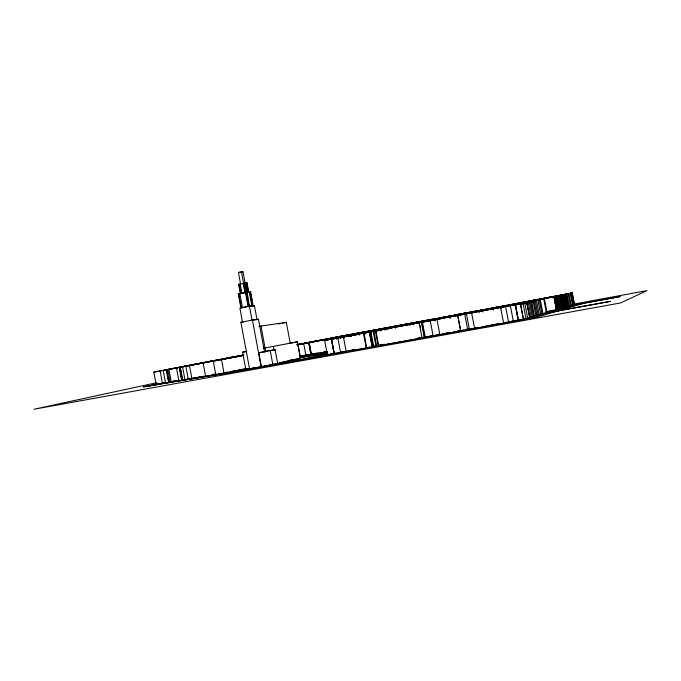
<?xml version="1.0" encoding="UTF-8"?>
<svg xmlns="http://www.w3.org/2000/svg" width="681" height="681" viewBox="0 0 681 681"><rect width="100%" height="100%" fill="white"/><g stroke="black" fill="none" stroke-linecap="round" stroke-linejoin="round"><path stroke-width="1.02" d="M245.798 291.502L244.615 283.1L245.994 292.532M246.343 292.404L240.376 293.673L238.656 284.394L245.143 283.33L242.989 271.762L238.418 272.46L240.572 284.054M248.897 292.217L247.484 292.515L245.773 283.27L247.177 282.964L248.565 292.345L247.612 287.203M249.697 306.127L240.921 307.957L238.333 294.013L247.092 292.14L249.323 306.254L248.948 304.254M250.531 292.03L253.111 305.888M247.092 292.14L249.765 292.072L252.345 305.956L253.485 305.769M548.58 311.447L560.625 309.004L557.994 295.954L571.001 293.213L573.359 305.309C571.631 305.675 575.981 304.713 573.87 305.088L571.521 293.085M570.218 305.633L584.553 303.088L565.596 308.604L553.381 311.013L557.526 309.923L554.981 296.593L556.471 296.286L559.033 309.463L558.352 309.668L555.611 296.465L558.19 309.702L557.16 309.983M562.821 294.933L565.23 307.633L573.359 305.309M495.981 308.076L540.28 299.691L543.072 314.06L526.055 319.006L523.017 303.343L543.727 298.968L546.468 313.081L541.974 313.898M565.298 307.616L555.79 309.881M559.722 309.259L558.956 309.48L556.386 296.295L558.079 295.946M460.662 330.847L457.751 315.558L460.662 330.847L453.555 332.124M508.486 305.999L505.583 306.603L508.588 322.173L516.181 320.504M550.163 310.996L548.963 311.336M516.896 312.043L518.19 320.462L515.168 304.816L519.314 303.939M508.588 322.173L511.457 321.364M505.557 322.522L503.599 323.075L500.603 307.54L511.635 305.233M492.661 324.735L499.99 323.381M469.345 329.127L467.685 329.57L464.748 314.247L466.425 313.898L469.345 329.127L476.147 327.893L474.58 328.319L471.627 312.954L473.21 312.63M556.607 310.144L554.045 296.788L519.62 303.241M459.675 330.523L457.785 331.017L459.794 330.651M444.71 333.349L442.846 333.835L449.664 332.6M439.849 334.099L433.107 335.827L430.222 320.708L439.943 318.725M376.636 346.05L373.724 330.421L376.806 329.851M524.898 318.648L531.129 317.525L528.167 302.245L375.393 330.975L378.193 345.769L384.586 344.237M378.687 345.676L375.912 330.872L385.769 328.889M422.458 337.759L422.033 337.861L419.155 322.785L419.59 322.7M432.367 320.147L422.416 322.173L425.267 337.248L432.18 335.486M373.12 346.689L370.345 331.919M439.849 334.609L436.955 319.449M366.633 347.863L364.071 333.094M416.661 338.525L421.428 337.325M369.86 347.055L366.225 347.94L363.441 333.205L381.811 329.63M371.511 346.655L373.018 346.288M375.299 346.016L376.789 345.65M380.679 344.824L372.141 346.867M227.199 372.184L226.45 372.362L227.318 372.26M335.367 353.124L322.879 356.214L308.17 358.836L327.919 353.992M339.317 352.52L334.294 353.711L331.562 339.172L345.803 336.405M346.51 351.158L340.585 352.579L337.836 337.997M327.867 354.069L310.034 358.3L295.835 360.819L327.178 353.413M334.916 353.201L321.483 356.18L324.914 355.644M548.954 312.358L524.072 319.508L536.526 317.261L565.588 308.604L564.847 308.782M376.023 346.161L373.154 331.392M267.046 365.569L261.146 366.923L252.438 320.019L240.929 322.343L249.578 369.017L256.03 367.468M269.293 365.118L274.29 363.977M279.287 362.828L292.285 359.857M246.658 351.422L242.623 352.188L245.815 369.434L248.829 368.744M288.216 343.556L297.367 341.828L300.466 358.359L272.868 364.786L270.238 350.647L275.073 349.685L277.678 363.68L245.815 369.434M242.989 271.762L238.418 272.46M559.45 295.358L556.871 295.886M567.443 307.003L565.043 294.464M156.375 382.799L34.05 409.238L620.697 302.926L646.95 290.634L573.811 304.075M567.673 306.416L572.823 305.471L570.448 293.315L572.261 292.949L574.543 304.977M570.457 293.332L571.001 293.213M566.873 293.962L565.622 294.192M511.303 305.36L512.078 305.199M512.895 304.969L513.653 304.807M519.722 303.539L517.671 303.973M555.526 296.167L556.939 295.929M513.431 304.918L513.942 304.816M516.939 304.262L518.42 303.913M522.923 303.019L523.732 302.807M526.328 302.33L526.983 302.194M513.202 305.114L510.358 305.709L513.372 321.304M517.075 304.279L517.824 304.126M520.08 303.649L520.778 303.505M521.391 303.377L522.191 303.207M522.489 303.139L523.008 303.028M524.974 302.619L525.817 302.441M548.511 297.733L544.366 298.601L546.954 311.907L558.377 309.659M559.978 295.333L563.408 294.609M249.425 306.118L252.03 320.147L257.001 319.517L254.422 305.641L249.425 306.118L239.899 308.101L242.487 322.07M252.532 306.033L254.422 305.641M525.647 301.7L526.021 303.666M487.553 309.812L488.2 309.685M500.569 307.182L501.19 307.054M491.205 309.191L492.397 308.944M498.381 307.701L498.858 307.608M500.203 307.327L501.761 307.003M502.127 306.969L503.25 306.739M503.991 306.544L505.481 306.195M523.221 302.441L516.258 303.879M531.827 300.832L525.238 302.194M538.024 299.487L534.347 300.295M539.761 299.172L546.094 297.861M501.403 307.216L502.501 306.986M530.822 301.087L532.04 300.781M535.232 300.151L536.245 299.938M537.054 299.844L537.181 299.844M540.399 299.044L541.301 298.857M545.736 297.98L546.434 297.835M547.481 297.716L550.435 297.044M497.045 308.127L499.377 307.642M508.528 305.735L508.962 305.65M531.75 300.968L536.151 300.057M542.987 298.601L545.132 298.159M545.915 298.15L545.294 298.278M546.749 297.81L547.635 297.623M512.529 305.045L516.283 304.237M539.939 299.291L540.493 299.18M546.971 297.852L547.916 297.657M549.865 297.205L550.546 297.069M551.159 296.984L554.743 296.235M515.696 304.381L516.232 304.271M518.564 303.879L519.109 303.76M520.497 303.471L521.042 303.351M538.143 299.768L542.417 298.882M551.397 296.984L551.968 296.865M554.011 296.431L556.53 310.161L553.934 296.814M151.693 385.446L155.983 384.518L143.333 386.902L149.658 385.829M443.416 317.763L441.765 318.095M463.514 313.762L474.827 311.532M463.003 314.477L464.74 314.12M473.218 312.383L497.734 307.65L496.721 307.855M521.169 302.534L521.544 304.501M468.698 313.43L469.864 313.192M481.833 310.732L483.331 310.425M487.715 309.549L488.694 309.344M490.243 309.072L491.214 308.876M510.112 304.952L511.286 304.705M512.98 304.39L514.478 304.084M522.54 302.279L522.702 304.288M490.286 309.14L490.763 309.046M493.018 308.553L494.04 308.34M509.439 305.148L513.397 304.33M513.814 304.254L516.3 303.735M530.976 300.755L531.427 300.661M532.065 300.551L535.172 299.904M482.446 310.774L487.451 309.753M492.499 308.791L493.614 308.561M533.308 300.338L417.811 322.326M533.581 300.27L534.466 300.091M501.812 306.901L502.918 306.671M522.897 302.577L524.217 302.296M533.827 317.84L536.56 317.201L242.598 370.26L156.119 384.578L153.846 372.132L178.294 367.493M455.938 315.116L383.207 328.812L435.346 318.878M492.959 308.11L477.279 311.055L481.688 310.17M439.977 318.827L441.858 318.444M446.489 317.499L446.983 317.397M452.073 316.359L466.391 313.507L459.888 314.877M458.926 314.86L465.157 313.694L428.315 320.589M478.845 310.885L486.472 309.327M489.477 308.706L490.831 308.425M500.561 306.467L493.18 307.974L493.572 310.025M446.787 317.559L448.617 317.184M469.081 313.03L467.89 313.269L471.473 312.579L470.282 312.826M454.908 316.01L457.768 315.422M485.621 309.617L504.825 305.888M505.651 305.65L500.858 306.629L501.233 308.578M525.851 301.657L526.132 303.649M504.953 305.897L506.741 305.565M176.49 367.978L178.848 380.841L188.288 379.291L185.896 366.25M309.089 342.645L311.328 354.58L309.217 342.628M189.497 365.595L191.897 378.696L216.669 374.184M243.185 355.542L213.315 361.219L215.809 374.763L228.152 372.235M230.204 371.817L245.424 368.702M215.809 374.763L246.701 368.753M550.461 312.043L546.979 312.885L552.844 311.796M555.875 311.353L558.173 310.851L551.346 311.992M369.442 332.09L372.235 346.85L369.349 332.107M370.907 331.809L373.699 346.586L378.193 345.769M410.141 324.079L406.285 324.854M413.018 323.679L428.187 320.615L400.845 325.867M471.839 311.787L465.029 313.166M444.14 317.389L466.57 313.073L465.276 313.337M473.482 311.558L476.436 310.953M412.882 323.909L421.539 322.156M429.166 320.657L433.167 319.84M439.866 318.427L433.959 319.67L434.733 319.525M456.525 314.997L464.144 313.549M480.199 310.298L483.084 309.71M471.644 312.145L478.769 310.689L479.169 312.732M472.742 311.958L468 312.92M472.989 311.907L474.07 311.685M494.866 307.54L499.19 306.654M528.822 301.096L529.163 303.079M159.337 384.05L171.127 381.777M173.051 381.386L174.923 381.011M175.255 381.062L162.47 383.531M179.631 380.296L165.526 383.028L163.219 370.413L216.498 360.181M181.444 380.032L183.478 379.615M178.848 380.841L187.828 379.019M189.829 378.61L191.821 378.202M299.649 356.231L301.606 355.831L300.312 356.052M303.028 355.593L305.045 355.184M191.625 378.355L181.682 380.373L179.316 367.459L168.931 369.366L171.263 382.092L168.914 382.518L166.59 369.809L167.773 369.587L170.105 382.322L168.675 382.509L166.351 369.834L167.739 369.587M193.617 377.946L195.609 377.546M303.786 355.618L305.795 355.21M307.097 354.869L309.881 354.358M199.695 376.968L184.96 379.836L182.576 366.863L243.798 355.099M348.161 335.265L298.006 344.697L300.202 356.469L313.43 353.779M191.897 378.696L200.146 377.019M202.206 376.593L204.266 376.176M300.202 356.469L314.069 353.839M316.103 353.422L318.138 353.013M325.603 351.668L323.56 352.077L325.646 351.728M561.825 309.506C571.785 307.344 546.46 312.409 556.42 310.11L575.59 304.696L620.289 296.55L570.601 305.718M256.362 319.678L258.44 319.261L264.56 352.196M354.222 334.584L362.675 332.89M343.411 336.959L351.115 335.41M369.63 331.809L370.728 331.587M386.374 328.446L348.57 335.707M404.471 324.828L411.588 323.441M376.44 330.464L392.716 327.255M411.162 323.569L416.117 322.573M388.034 328.268L404.931 324.965M404.965 325.118L406.114 324.888M411.579 323.79L416.244 322.854M158.877 383.812L146.023 386.459L236.264 371.656L529.001 318.759M160.937 383.394L162.997 382.977M153.489 385.088L166.939 382.373M392.154 326.795L393.252 326.574M385.872 328.097L384.603 328.353L384.978 330.328M392.528 326.769L409.477 323.484M329.553 354.546L327.365 354.954L324.641 340.474L353.72 334.677M404.25 324.539L405.629 324.267M409.06 323.62L374.022 330.353M347.114 336.142L348.306 335.903M350.681 335.469L351.864 335.231M367.382 332.09L368.055 331.953M368.353 331.843L374.916 330.591M393.669 326.854L396.7 326.242M414.499 322.658L413.256 322.905L413.622 324.854M352 335.248L359.423 333.758M359.943 333.63L361.083 333.409M361.841 333.281L362.99 333.052M365.28 332.609L371.358 331.375M371.681 331.315L380.475 329.553M572.261 292.949L457.53 314.537L463.191 313.498L462.603 313.541M232.825 371.247L234.715 370.873M258.933 326.361L286.326 322.36L290.191 343.062M278.529 323.901L280.478 323.518M282.428 323.126L286.326 322.36M261.436 366.855L258.814 352.784L263.734 351.813M462.22 313.609L460.731 313.907M463.889 313.286L462.791 313.498M338.423 337.206L362.301 332.609L347.736 335.384M381.598 328.829L394.571 326.284M462.552 313.618L464.808 313.107L464.348 313.26M463.923 313.337L467.668 312.605M336.261 337.163L337.265 336.967M297.137 344.807L350.536 334.805M387.94 327.527L346.706 335.316M381.173 328.897L382.45 328.651M451.477 315.712L457.7 314.503M549.32 312.383L559.305 310.51L553.84 311.745M182.261 366.676L243.73 355.005M297.776 344.509L305.411 343.037M306.075 342.918L349.915 334.524L350.281 336.44M243.483 355.073L206.794 361.969M318.895 340.517L296.848 344.765L301.802 343.854M319.9 340.321L324.326 339.487M326.173 339.147L364.863 331.8L365.237 333.784M350.196 334.669L383.131 328.412M182.031 380.313L179.665 367.391L243.406 355.346M359.696 333.137L432.537 319.159L381.803 328.659M435.346 318.819L451.826 315.712M456.534 314.835L460.586 314.052L443.884 317.184M571.138 305.59L573.521 305.148M263.155 348.314L297.367 341.828M374.644 330.242L368.063 331.511M385.063 328.268L382.322 328.795L394.665 326.488M445.136 317.023L418.509 322.045M457.3 314.792L458.322 314.596M434.657 319.534L435.661 319.338M151.625 385.455L147.964 386.144M372.754 346.757L369.715 331.179L371.826 330.796M242.623 352.188L246.726 351.413M349.064 335.214L333.188 338.185M572.1 292.983L574.449 305.003M370.106 330.923L378.287 329.383M379.402 329.221L384.484 328.233M457.53 314.537L457.99 314.443M408.021 323.867L422.858 321.1M531.58 300.696L568.184 293.809L570.593 306.127M395.925 326.403L406.659 324.386M413.265 323.109L423.012 321.279M451.077 316.027L456.883 314.877M497.19 307.386L561.008 295.316L563.51 308.152M204.019 362.573L204.887 362.411M349.2 335.188L367.697 331.656L358.453 333.367M452.856 315.754L519.339 303.3M359.219 333.579L410.064 324.011M465.404 313.643L543.727 298.968M383.352 329.136L389.515 327.995M390.349 327.825L417.479 322.777M432.639 319.942L436.274 319.219M335.197 338.372L534.125 300.993L537.003 315.814L532.099 316.708M258.814 352.784L275.073 349.685M324.641 340.474L375.444 330.957M331.519 338.031L335.656 337.265M338.551 336.678L381.028 328.812M314.333 341.334L338.959 336.695M459.718 314.179L460.347 314.06M297.384 344.612L321.219 340.083M303.496 343.53L319.295 340.611M325.263 339.504L330.549 338.525M515.483 304.748L518.505 320.376M561.433 309.455L548.162 312.545L550.767 312.162M551.61 312.153L555.058 311.387M324.871 355.652L333.009 354.001L329.595 354.537M442.029 317.593L444.574 317.125M435.04 318.878L435.491 320.87M439.688 317.984L449.809 316.12L450.192 318.138M372.95 330.557L382.884 328.736M402.982 325.007L403.961 324.88M365.348 332.03L367.417 331.647M298.167 344.577L299.453 344.339M300.125 344.22L302.083 343.837M302.5 343.752L305.667 343.19M311.251 342.151L316.963 341.096M321.355 340.287L325.501 339.521M361.466 332.788L362.045 332.686M224.092 358.725L227.326 358.129M227.505 358.07L232.468 357.193M233.66 357.031L238.486 356.069M240.367 355.72L243.117 355.278M192.323 364.752L207.901 361.807M208.182 361.781L211.595 361.126M212.259 361.015L212.847 360.913M230.765 357.576L232.349 357.287M233.2 357.244L243.67 355.218M176.038 367.876L194.63 364.369M197.277 363.875L199.891 363.399M202.632 362.956L205.5 362.428M220.942 359.619L239.474 356.103M164.632 370.064L183.317 366.582M186.611 365.944L193.089 364.761M193.83 364.616L197.481 363.943M198.358 363.858L203.576 362.828M204.666 362.615L209.11 361.824M153.846 372.132L166.351 369.834M454.023 315.405L454.619 315.294M415.742 322.615L416.355 322.505M417.487 322.283L418.108 322.173M405.067 324.658L405.672 324.548M407.945 324.062L414.61 322.837M565.358 306.986L571.359 305.888L568.967 293.639M565.519 307.148L569.367 306.45L566.95 294.064M560.301 308.306L568.439 306.722L566.005 294.269M560.335 308.408L566.388 307.301L563.859 294.711M560.293 308.638L564.413 307.88L561.919 295.128M558.403 309.08L563.459 308.161M556.479 309.634L562.566 308.425L560.046 295.52M551.993 310.579L553.891 310.23M545.438 312.179L565.519 308.578L557.194 310.068L554.572 296.678L557.458 309.906M545.736 312.324L559.297 309.855M326.735 352.818L299.921 357.568M544.179 313.286L610.499 301.342L542.136 313.881M327.663 352.852L300.244 357.755M539.982 314.622L543.072 314.06M537.062 315.269L542.033 314.367L539.224 299.912M290.268 360.215L300.466 358.359M534.772 315.822L540.765 314.733L537.939 300.185M535.164 315.89L539.326 315.133L536.483 300.491M529.937 317.218L535.921 316.137L533.027 301.223M530.601 317.227L534.525 316.512L531.614 301.513M528.294 317.882L533.504 316.81L530.576 301.734M340.483 352.137L342.33 351.805M348.391 350.766L350.272 350.366M352.043 350.043L353.814 349.728L346.186 351.558L343.437 336.95M374.822 345.965L376.636 345.633M446.651 333L448.583 332.651M465.881 329.468L470.792 328.574M491.248 324.854L493.163 324.505M514.002 320.777L516.07 320.402M518.139 320.027L520.216 319.653M371.673 346.672L373.486 346.34M461.803 330.294L463.821 329.927M465.676 329.604L471.601 328.531M485.885 325.961L489.758 325.263M506.545 322.249L520.131 319.789M416.755 338.576L428.221 336.499M518.224 320.428L527.784 318.487L524.779 302.96M326.837 352.145L299.691 356.784M315.363 353.448L317.21 353.133M300.176 356.265L302.781 355.822M299.768 356.521L327.22 351.873M311.328 354.58L327.518 351.83M212.847 374.431L214.566 374.15M169.807 381.786L170.429 381.683M173.161 381.292L174.642 381.054M177.043 380.696L179.077 380.287M238.333 294.013L239.474 293.826M250.906 291.885L249.357 292.217L251.936 306.092M244.266 283.236L247.177 282.964M238.656 284.394L239.78 284.215M244.615 283.1L243.211 283.415L244.939 292.711M146.628 386.374L146.023 386.459L157.745 384.271M240.929 322.343L242.964 322.079M252.438 320.019L258.44 319.261M250.327 306.152L252.345 305.956M573.657 305.241L571.18 293.153L571.708 296.158M572.1 298.159L573.462 305.165M570.669 293.273L573.027 305.352M563.996 294.686L566.456 307.284M559.092 295.724L561.621 308.697M557.169 296.133L559.799 309.242M535.292 300.747L538.16 315.473M532.525 300.457L532.917 302.458M529.452 301.972L532.397 317.142M526.796 302.543L529.775 317.916L526.685 302.56M515.934 305.829L515.287 303.82L516.487 309.957M482.446 310.076L482.82 312.009M449.613 316.137L449.996 318.155M420.16 325.714L420.543 327.714M409.971 325.544L409.604 323.594L390.826 327.161L387.617 327.774L387.991 329.74M395.184 326.284L395.55 328.208M380.126 329.042L380.517 331.102M376.38 329.757L376.772 331.817M373.409 330.472L373.784 332.447M358.708 333.094L359.1 335.154M355.516 333.681L355.908 335.733M350.758 334.533L351.141 336.559M350.647 334.439L351.013 336.388M344.016 337.802L343.641 335.818L343.888 337.827M343.845 337.938L343.462 335.912L339.998 336.482L340.449 338.44M340.398 336.482L340.772 338.5M336.278 337.265L336.652 339.283M308.859 342.688L310.979 354.639L308.74 342.713M303.717 343.641L305.931 355.491M273.421 346.382L274.179 350.485M260.968 325.961L265.786 351.873M250.906 294.005L251.272 295.988M251.638 297.972L252.004 299.946M246.845 283.092L247.229 285.152M245.986 283.151L247.705 292.413M246.905 293.273L247.833 298.269M248.207 300.261L248.574 302.262M245.884 292.336L248.48 306.331M245.5 292.481L248.097 306.459M241.423 271.796L245.33 292.566M240.146 284.079L241.866 293.366M239.976 285.245L240.35 287.314M240.733 289.374L241.117 291.434M238.98 284.266L240.708 293.554M239.857 293.681L242.445 307.633M238.699 293.877L241.287 307.829M221.538 359.713L224.066 373.392M203.142 363.084L205.602 376.44M179.537 367.417L181.904 380.339M160.171 370.966L162.41 383.539M523.476 319.474L520.446 303.82L523.476 319.474M574.109 305.105L571.717 293.06L574.109 305.105M424.706 337.35L424.272 337.461L421.394 322.368L421.837 322.275L424.706 337.35M334.141 353.745L331.409 339.206L334.141 353.745M182.61 380.219L180.235 367.289L182.61 380.219M269.114 350.323L267.148 350.724L269.114 350.323"/></g></svg>
